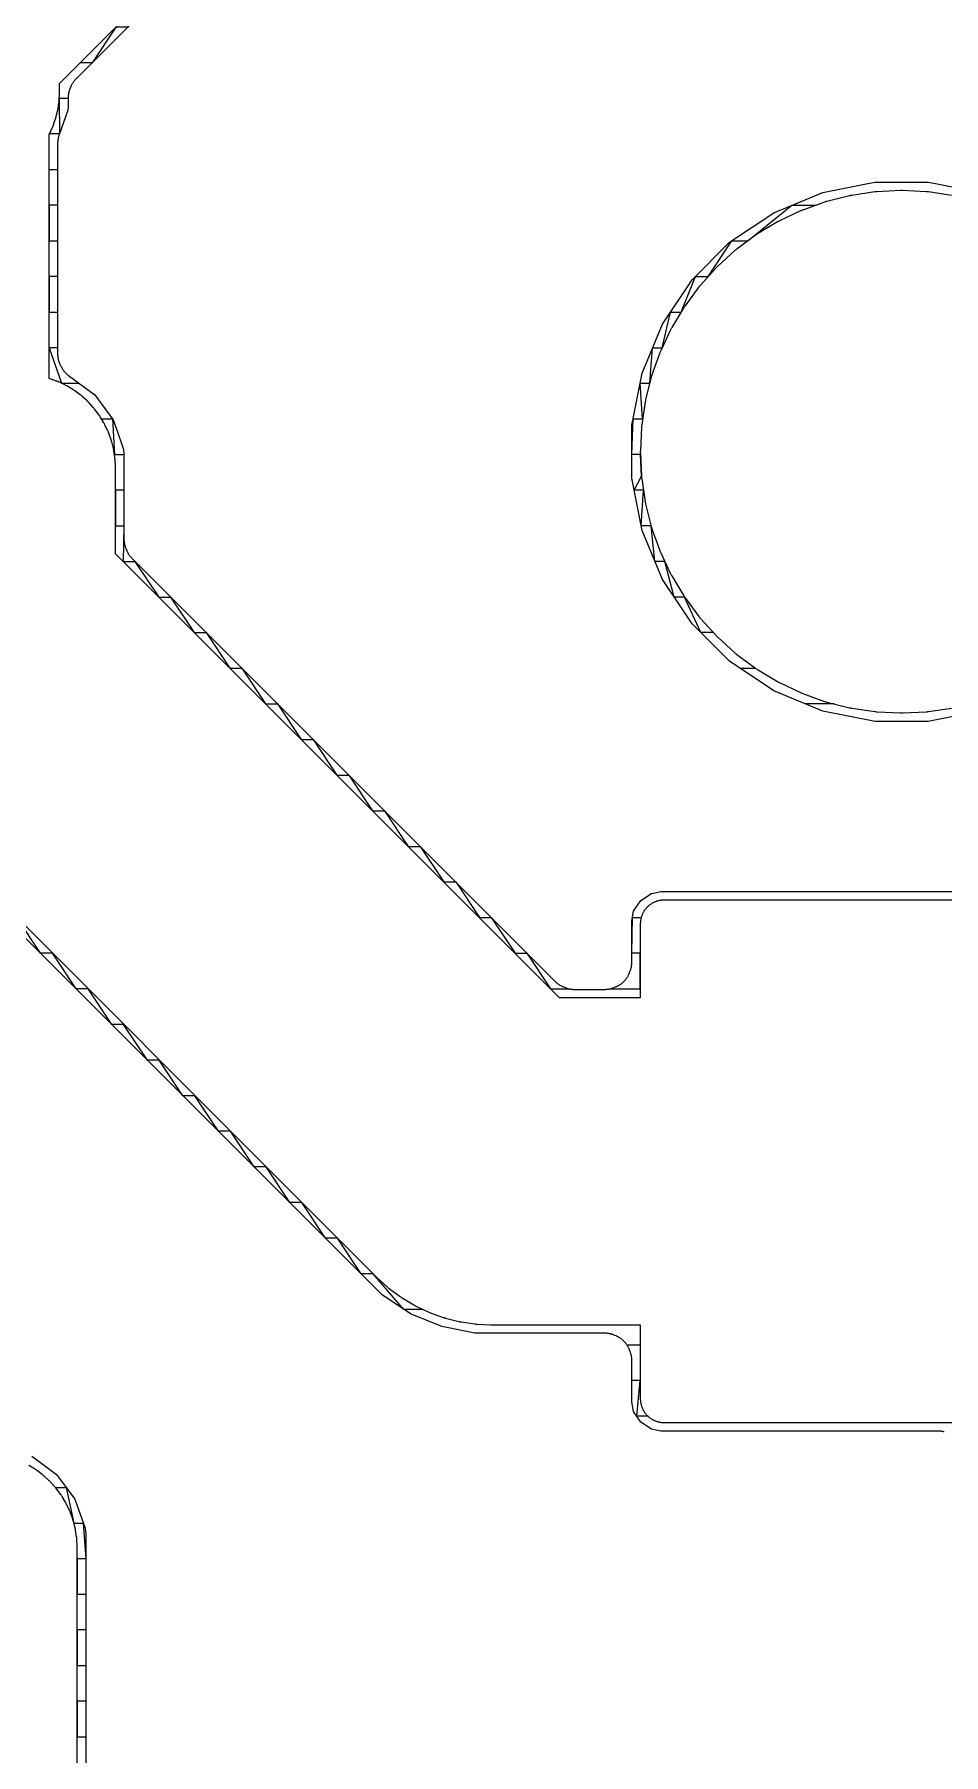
# Model space of a CAD drawing. Header units: metres. Extents: x 141.3 to 191.2, y -114.6 to -61.8.
# Drawn here: x 156.84 to 160.1, y -76.8 to -70.64 of the extents above; entities that cross this region are included whole.
import ezdxf

# ---------------------------------------------------------------- set-up
doc = ezdxf.new("R2010")
doc.units = ezdxf.units.M

msp = doc.modelspace()

# ---------------------------------------------------------------- linework, layer by layer
for points in [[(157.5917, -69.9785), (157.6248, -69.9785), (157.5964, -70.106), (157.562, -70.106), (157.5359, -70.2335), (157.4994, -70.2335), (157.4319, -70.361), (157.3892, -70.361), (157.3044, -70.4885), (157.2617, -70.4885), (157.1769, -70.616), (157.1342, -70.616), (157.0494, -70.7435), (157.0067, -70.7435)], [(157.4886, -70.3044), (156.9918, -70.8012), (156.9903, -70.8027), (156.9889, -70.8042), (156.9875, -70.8058), (156.9862, -70.8074), (156.9849, -70.809), (156.9836, -70.8107), (156.9824, -70.8123), (156.9812, -70.8141), (156.9801, -70.8158), (156.979, -70.8176), (156.9779, -70.8194), (156.9769, -70.8212), (156.9759, -70.8231), (156.975, -70.825), (156.9742, -70.8268), (156.9733, -70.8288), (156.97, -70.8369), (156.9692, -70.8388), (156.9685, -70.8408), (156.9678, -70.8428), (156.9672, -70.8448), (156.9666, -70.8468), (156.966, -70.8488), (156.9656, -70.8508), (156.9651, -70.8528), (156.9648, -70.8549), (156.9644, -70.857), (156.9641, -70.859), (156.9639, -70.8611), (156.9637, -70.8632), (156.9636, -70.8652), (156.9635, -70.8673), (156.9635, -70.8694), (156.9635, -70.8983), (156.9621, -70.9136), (156.9314, -71.0012), (156.9308, -71.0031), (156.9302, -71.0051), (156.9296, -71.007), (156.9291, -71.009), (156.9286, -71.011), (156.9282, -71.013), (156.9278, -71.015), (156.9272, -71.0188), (156.9269, -71.0208), (156.9266, -71.0229), (156.9264, -71.0249), (156.9262, -71.0269), (156.9261, -71.029), (156.926, -71.031), (156.926, -71.033), (156.926, -71.7855), (156.926, -71.7876), (156.9261, -71.7897), (156.9262, -71.7918), (156.9264, -71.7935), (156.9265, -71.7956), (156.9268, -71.7977), (156.9271, -71.7998), (156.9274, -71.8018), (156.9278, -71.8039), (156.9282, -71.8059), (156.9287, -71.808), (156.9292, -71.81), (156.9298, -71.812), (156.9305, -71.814), (156.9311, -71.816), (156.9319, -71.8179), (156.9327, -71.8199), (156.9335, -71.8218), (156.9344, -71.8237), (156.9353, -71.8256), (156.9363, -71.8274), (156.9373, -71.8293), (156.9383, -71.8311), (156.9429, -71.8386), (156.944, -71.8404), (156.9451, -71.8421), (156.9463, -71.8438), (156.9475, -71.8455), (156.9488, -71.8472), (156.9501, -71.8488), (156.9514, -71.8504), (156.9528, -71.852), (156.9542, -71.8535), (156.9557, -71.855), (156.9572, -71.8564), (156.9587, -71.8579), (156.9603, -71.8592), (156.9619, -71.8606), (156.9635, -71.8619), (156.9652, -71.8631), (157.0594, -71.9326), (157.1248, -72.0213), (157.1398, -72.0642), (157.1583, -72.1169), (157.162, -72.1276), (157.1635, -72.1437), (157.1635, -72.4491), (157.1635, -72.4512), (157.1636, -72.4532), (157.1637, -72.4553), (157.1639, -72.4574), (157.1641, -72.4595), (157.1644, -72.4615), (157.1648, -72.4636), (157.1651, -72.4657), (157.1656, -72.4677), (157.166, -72.4697), (157.1666, -72.4717), (157.1672, -72.4738), (157.1678, -72.4757), (157.1685, -72.4777), (157.1692, -72.4797), (157.17, -72.4816), (157.1733, -72.4897), (157.1742, -72.4917), (157.175, -72.4936), (157.1759, -72.4954), (157.1769, -72.4973), (157.1779, -72.4991), (157.179, -72.5009), (157.1801, -72.5027), (157.1812, -72.5044), (157.1824, -72.5062), (157.1836, -72.5078), (157.1849, -72.5095), (157.1862, -72.5111), (157.1875, -72.5127), (157.1889, -72.5143), (157.1903, -72.5158), (157.1918, -72.5173), (158.7067, -74.0322), (158.7082, -74.0337), (158.7097, -74.0351), (158.7113, -74.0365), (158.7129, -74.0378), (158.7145, -74.0391), (158.7162, -74.0404), (158.7178, -74.0416), (158.7196, -74.0428), (158.7213, -74.0439), (158.7231, -74.045), (158.7249, -74.0461), (158.7267, -74.0471), (158.7286, -74.0481), (158.7304, -74.049), (158.7323, -74.0498), (158.7343, -74.0507), (158.7424, -74.054), (158.7443, -74.0548), (158.7463, -74.0555), (158.7483, -74.0562), (158.7502, -74.0568), (158.7523, -74.0574), (158.7543, -74.058), (158.7563, -74.0584), (158.7583, -74.0589), (158.7604, -74.0592), (158.7625, -74.0596), (158.7645, -74.0599), (158.7666, -74.0601), (158.7687, -74.0603), (158.7708, -74.0604), (158.7728, -74.0605), (158.7749, -74.0605), (158.884, -74.0605), (158.8861, -74.0605), (158.8882, -74.0604), (158.8903, -74.0603), (158.8923, -74.0601), (158.8944, -74.0599), (158.8965, -74.0596), (158.8985, -74.0592), (158.9006, -74.0589), (158.9026, -74.0584), (158.9047, -74.058), (158.9067, -74.0574), (158.9087, -74.0568), (158.9107, -74.0562), (158.9126, -74.0555), (158.9146, -74.0548), (158.9165, -74.054), (158.9247, -74.0507), (158.9266, -74.0498), (158.9285, -74.049), (158.9303, -74.0481), (158.9322, -74.0471), (158.934, -74.0461), (158.9358, -74.045), (158.9376, -74.0439), (158.9394, -74.0428), (158.9411, -74.0416), (158.9428, -74.0404), (158.9444, -74.0391), (158.9461, -74.0378), (158.9477, -74.0365), (158.9492, -74.0351), (158.9507, -74.0337), (158.9522, -74.0322), (158.9537, -74.0307), (158.9551, -74.0292), (158.9565, -74.0277), (158.9578, -74.0261), (158.9591, -74.0244), (158.9604, -74.0228), (158.9616, -74.0211), (158.9628, -74.0194), (158.9639, -74.0176), (158.965, -74.0158), (158.9661, -74.014), (158.9671, -74.0122), (158.9681, -74.0103), (158.969, -74.0085), (158.9698, -74.0066), (158.9707, -74.0047), (158.974, -73.9965), (158.9748, -73.9946), (158.9755, -73.9926), (158.9762, -73.9907), (158.9768, -73.9887), (158.9774, -73.9867), (158.978, -73.9847), (158.9784, -73.9826), (158.9789, -73.9806), (158.9792, -73.9785), (158.9796, -73.9765), (158.9799, -73.9744), (158.9801, -73.9723), (158.9803, -73.9703), (158.9804, -73.9682), (158.9805, -73.9661), (158.9805, -73.964), (158.9805, -73.8146), (158.9872, -73.7809), (159.0127, -73.7427), (159.0509, -73.7172), (159.0696, -73.7135), (159.0846, -73.7105), (160.8074, -73.7105)], [(160.796, -73.741), (159.096, -73.741), (159.0939, -73.741), (159.0918, -73.7411), (159.0897, -73.7412), (159.0877, -73.7414), (159.0856, -73.7416), (159.0835, -73.7419), (159.0815, -73.7423), (159.0794, -73.7426), (159.0774, -73.7431), (159.0753, -73.7435), (159.0733, -73.7441), (159.0713, -73.7447), (159.0693, -73.7453), (159.0674, -73.746), (159.0654, -73.7467), (159.0635, -73.7475), (159.0616, -73.7483), (159.0597, -73.7492), (159.0578, -73.7501), (159.0559, -73.751), (159.0541, -73.752), (159.0523, -73.7531), (159.0505, -73.7542), (159.0488, -73.7553), (159.0471, -73.7565), (159.0454, -73.7577), (159.0437, -73.759), (159.0421, -73.7603), (159.0405, -73.7616), (159.0389, -73.763), (159.0374, -73.7644), (159.0359, -73.7659), (159.0344, -73.7674), (159.033, -73.7689), (159.0316, -73.7705), (159.0303, -73.7721), (159.029, -73.7737), (159.0277, -73.7754), (159.0265, -73.7771), (159.0253, -73.7788), (159.0242, -73.7805), (159.0231, -73.7823), (159.022, -73.7841), (159.021, -73.7859), (159.0201, -73.7878), (159.0192, -73.7897), (159.0183, -73.7916), (159.0175, -73.7935), (159.0167, -73.7954), (159.016, -73.7974), (159.0153, -73.7993), (159.0147, -73.8013), (159.0141, -73.8033), (159.0135, -73.8053), (159.0131, -73.8074), (159.0126, -73.8094), (159.0123, -73.8115), (159.0119, -73.8135), (159.0116, -73.8156), (159.0114, -73.8177), (159.0112, -73.8197), (159.0111, -73.8218), (159.011, -73.8239), (159.011, -73.826), (159.011, -74.0907), (158.7224, -74.0907), (157.133, -72.5013), (157.133, -72.194), (157.133, -72.1919), (157.1329, -72.1898), (157.1317, -72.1653), (157.1316, -72.1632), (157.1314, -72.1612), (157.1312, -72.1591), (157.1309, -72.157), (157.1273, -72.1328), (157.1269, -72.1307), (157.1266, -72.1286), (157.1261, -72.1266), (157.1256, -72.1246), (157.1197, -72.1008), (157.1192, -72.0988), (157.1186, -72.0968), (157.1179, -72.0948), (157.1173, -72.0928), (157.109, -72.0697), (157.1083, -72.0677), (157.1075, -72.0658), (157.1067, -72.0639), (157.1058, -72.062), (157.0953, -72.0398), (157.0944, -72.0379), (157.0934, -72.0361), (157.0924, -72.0343), (157.0914, -72.0325), (157.0788, -72.0114), (157.0777, -72.0096), (157.0765, -72.0079), (157.0754, -72.0062), (157.0741, -72.0045), (157.0595, -71.9848), (157.0583, -71.9831), (157.057, -71.9815), (157.0556, -71.9799), (157.0542, -71.9783), (157.0378, -71.9601), (157.0363, -71.9586), (157.0349, -71.9571), (157.0334, -71.9557), (157.0319, -71.9542), (157.0137, -71.9378), (157.0121, -71.9364), (157.0105, -71.935), (157.0089, -71.9337), (157.0072, -71.9325), (156.9875, -71.9179), (156.9858, -71.9166), (156.9841, -71.9155), (156.9824, -71.9143), (156.9806, -71.9132), (156.9595, -71.9006), (156.9577, -71.8996), (156.9559, -71.8986), (156.9541, -71.8976), (156.9522, -71.8967), (156.93, -71.8862), (156.9281, -71.8853), (156.9262, -71.8845), (156.9243, -71.8837), (156.9223, -71.883), (156.8992, -71.8747), (156.8992, -71.8747), (156.8974, -71.8741), (156.8958, -71.8736), (156.8958, -70.9999), (156.8959, -70.9997), (156.8968, -70.9978), (156.9068, -70.9767), (156.9076, -70.9748), (156.9085, -70.9729), (156.9092, -70.971), (156.91, -70.969), (156.9178, -70.9471), (156.9178, -70.9471), (156.9179, -70.9469), (156.9185, -70.945), (156.9191, -70.943), (156.9197, -70.9411), (156.9202, -70.9391), (156.9259, -70.9165), (156.9264, -70.9145), (156.9268, -70.9124), (156.9272, -70.9104), (156.9275, -70.9083), (156.9309, -70.8853), (156.9312, -70.8832), (156.9314, -70.8811), (156.9316, -70.879), (156.9318, -70.8769), (156.9329, -70.8537), (156.933, -70.8516), (156.933, -70.8495), (156.933, -70.8172), (157.4243, -70.3258)], [(156.9635, -70.871), (156.932, -70.871), (156.9323, -70.9985), (156.8965, -70.9985)], [(156.8958, -71.126), (156.926, -71.126), (156.926, -71.2535), (156.8958, -71.2535), (156.8958, -71.381), (156.926, -71.381), (156.926, -71.5085), (156.8958, -71.5085), (156.8958, -71.636), (156.926, -71.636), (156.926, -71.7635), (156.8958, -71.7635), (156.9402, -71.891), (157.003, -71.891)], [(160.2276, -73.0644), (160.0411, -73.1015), (159.8509, -73.1015), (159.6644, -73.0644), (159.4887, -72.9916), (159.3305, -72.886), (159.196, -72.7515), (159.1559, -72.6914), (159.0904, -72.5933), (159.0176, -72.4176), (158.9805, -72.2311), (158.9805, -72.0409), (159.0176, -71.8544), (159.0904, -71.6787), (159.196, -71.5205), (159.3305, -71.386), (159.4887, -71.2804), (159.6644, -71.2076), (159.8256, -71.1755), (159.8509, -71.1705), (160.0411, -71.1705), (160.073, -71.1769), (160.2276, -71.2076)], [(160.1243, -71.2183), (160.0418, -71.206), (160.0397, -71.2057), (160.0376, -71.2055), (160.0356, -71.2053), (160.0335, -71.2052), (159.9502, -71.2011), (159.9481, -71.201), (159.946, -71.201), (159.9439, -71.201), (159.9418, -71.2011), (159.8585, -71.2052), (159.8564, -71.2053), (159.8544, -71.2055), (159.8523, -71.2057), (159.8502, -71.206), (159.7677, -71.2183), (159.7656, -71.2186), (159.7636, -71.219), (159.7615, -71.2194), (159.7595, -71.2199), (159.6786, -71.2401), (159.6766, -71.2407), (159.6746, -71.2413), (159.6726, -71.2419), (159.6706, -71.2426), (159.5921, -71.2707), (159.5901, -71.2714), (159.5882, -71.2722), (159.5863, -71.273), (159.5844, -71.2739), (159.509, -71.3095), (159.5071, -71.3104), (159.5052, -71.3114), (159.5034, -71.3124), (159.5016, -71.3135), (159.4301, -71.3563), (159.4283, -71.3574), (159.4265, -71.3586), (159.4248, -71.3598), (159.4231, -71.361), (159.3561, -71.4107), (159.3545, -71.4119), (159.3528, -71.4132), (159.3512, -71.4146), (159.3497, -71.416), (159.2879, -71.472), (159.2863, -71.4734), (159.2849, -71.4749), (159.2834, -71.4763), (159.282, -71.4779), (159.226, -71.5397), (159.2246, -71.5412), (159.2232, -71.5428), (159.2219, -71.5445), (159.2207, -71.5461), (159.171, -71.6131), (159.1698, -71.6148), (159.1686, -71.6165), (159.1674, -71.6183), (159.1663, -71.6201), (159.1235, -71.6916), (159.1224, -71.6934), (159.1214, -71.6952), (159.1204, -71.6971), (159.1195, -71.699), (159.0839, -71.7744), (159.083, -71.7763), (159.0822, -71.7782), (159.0814, -71.7801), (159.0807, -71.7821), (159.0526, -71.8606), (159.0526, -71.8606), (159.0525, -71.8608), (159.0519, -71.8627), (159.0512, -71.8647), (159.0507, -71.8666), (159.0501, -71.8686), (159.0299, -71.9495), (159.0294, -71.9515), (159.029, -71.9536), (159.0286, -71.9556), (159.0283, -71.9577), (159.016, -72.0402), (159.0157, -72.0423), (159.0155, -72.0444), (159.0153, -72.0464), (159.0152, -72.0485), (159.0111, -72.1318), (159.011, -72.1339), (159.011, -72.136), (159.011, -72.1381), (159.0111, -72.1402), (159.0152, -72.2235), (159.0114, -72.146), (158.9805, -72.146), (158.985, -72.0185), (159.0192, -72.0185), (159.0103, -71.891), (159.0445, -71.891), (159.0552, -71.7635), (159.089, -71.7635), (159.1189, -71.636), (159.1568, -71.636), (159.2081, -71.5085), (159.2542, -71.5085), (159.3381, -71.381), (159.3961, -71.381), (159.5536, -71.2535), (159.6401, -71.2535)], [(157.083, -72.0185), (157.1227, -72.0185), (157.1292, -72.146), (157.1635, -72.146), (157.1635, -72.2735), (157.133, -72.2735), (157.133, -72.401), (157.1635, -72.401), (157.1602, -72.5285), (157.2029, -72.5285), (157.2877, -72.656), (157.3304, -72.656), (157.4152, -72.7835), (157.4579, -72.7835), (157.5427, -72.911), (157.5854, -72.911), (157.6702, -73.0385), (157.7129, -73.0385), (157.7977, -73.166), (157.8404, -73.166), (157.9252, -73.2935), (157.9679, -73.2935), (158.0527, -73.421), (158.0954, -73.421), (158.1802, -73.5485), (158.2229, -73.5485), (158.3077, -73.676), (158.3504, -73.676), (158.4352, -73.8035), (158.4779, -73.8035), (158.5627, -73.931), (158.6054, -73.931), (158.6902, -74.0585), (158.7566, -74.0585)], [(159.2724, -72.7835), (159.2281, -72.7835), (159.1689, -72.656), (159.1323, -72.656), (159.0985, -72.5285), (159.0635, -72.5285), (159.0495, -72.401), (159.0143, -72.401), (159.0222, -72.2735), (158.9889, -72.2735), (159.0152, -72.2235), (159.0153, -72.2256), (159.0155, -72.2276), (159.0157, -72.2297), (159.016, -72.2318), (159.0283, -72.3143), (159.0286, -72.3164), (159.029, -72.3184), (159.0294, -72.3205), (159.0299, -72.3225), (159.0501, -72.4034), (159.0507, -72.4054), (159.0513, -72.4074), (159.0519, -72.4094), (159.0526, -72.4114), (159.0807, -72.4899), (159.0814, -72.4919), (159.0822, -72.4938), (159.083, -72.4957), (159.0839, -72.4976), (159.1195, -72.573), (159.1204, -72.5749), (159.1214, -72.5768), (159.1224, -72.5786), (159.1235, -72.5804), (159.1663, -72.6519), (159.1674, -72.6537), (159.1686, -72.6555), (159.1698, -72.6572), (159.171, -72.6589), (159.2207, -72.7259), (159.2219, -72.7275), (159.2232, -72.7292), (159.2246, -72.7308), (159.226, -72.7323), (159.282, -72.7941), (159.2834, -72.7957), (159.2849, -72.7971), (159.2863, -72.7986), (159.2879, -72.8), (159.3497, -72.856), (159.3512, -72.8574), (159.3528, -72.8588), (159.3545, -72.8601), (159.3561, -72.8613), (159.4231, -72.911), (159.4248, -72.9122), (159.4265, -72.9134), (159.4283, -72.9146), (159.4301, -72.9157), (159.5016, -72.9585), (159.5034, -72.9596), (159.5052, -72.9606), (159.5071, -72.9616), (159.509, -72.9625), (159.5844, -72.9981), (159.5863, -72.999), (159.5882, -72.9998), (159.5901, -73.0006), (159.5921, -73.0013), (159.6706, -73.0294), (159.6706, -73.0294), (159.6724, -73.0301), (159.6745, -73.0307), (159.6765, -73.0313), (159.6786, -73.0319), (159.7595, -73.0521), (159.7615, -73.0526), (159.7636, -73.053), (159.7656, -73.0534), (159.7677, -73.0537), (159.8502, -73.066), (159.8523, -73.0663), (159.8544, -73.0665), (159.8564, -73.0667), (159.8585, -73.0668), (159.9418, -73.0709), (159.9439, -73.071), (159.946, -73.071), (159.9481, -73.071), (159.9502, -73.0709), (160.0335, -73.0668), (160.0356, -73.0667), (160.0376, -73.0665), (160.0397, -73.0663), (160.0418, -73.066), (160.1243, -73.0537)], [(159.368, -72.911), (159.4231, -72.911)], [(159.7051, -73.0385), (159.6019, -73.0385)], [(156.4053, -73.429), (158.0662, -75.0898), (158.0677, -75.0913), (158.0692, -75.0927), (158.1056, -75.1257), (158.1071, -75.1271), (158.1087, -75.1284), (158.1104, -75.1297), (158.112, -75.131), (158.1514, -75.1602), (158.1531, -75.1614), (158.1549, -75.1626), (158.1566, -75.1638), (158.1584, -75.1648), (158.2005, -75.1901), (158.2023, -75.1911), (158.2041, -75.1921), (158.206, -75.1931), (158.2078, -75.194), (158.2522, -75.215), (158.2541, -75.2159), (158.256, -75.2167), (158.258, -75.2175), (158.2599, -75.2182), (158.3061, -75.2347), (158.3061, -75.2347), (158.3063, -75.2348), (158.3082, -75.2355), (158.3102, -75.2361), (158.3122, -75.2366), (158.3141, -75.2372), (158.3618, -75.2491), (158.3638, -75.2496), (158.3658, -75.25), (158.3679, -75.2504), (158.3699, -75.2507), (158.4185, -75.2579), (158.4206, -75.2582), (158.4226, -75.2584), (158.4247, -75.2586), (158.4268, -75.2587), (158.4758, -75.2611), (158.4779, -75.2612), (158.48, -75.2613), (159.011, -75.2613), (159.011, -75.526), (159.011, -75.5281), (159.0111, -75.5302), (159.0112, -75.5323), (159.0114, -75.5343), (159.0116, -75.5364), (159.0119, -75.5385), (159.0123, -75.5405), (159.0126, -75.5426), (159.0131, -75.5446), (159.0135, -75.5467), (159.0141, -75.5487), (159.0147, -75.5507), (159.0153, -75.5527), (159.016, -75.5546), (159.0167, -75.5566), (159.0175, -75.5585), (159.0183, -75.5604), (159.0192, -75.5623), (159.0201, -75.5642), (159.021, -75.5661), (159.022, -75.5679), (159.0231, -75.5697), (159.0242, -75.5715), (159.0253, -75.5732), (159.0265, -75.5749), (159.0277, -75.5766), (159.029, -75.5783), (159.0303, -75.5799), (159.0316, -75.5815), (159.033, -75.5831), (159.0344, -75.5846), (159.0359, -75.5861), (159.0374, -75.5876), (159.0389, -75.589), (159.0405, -75.5904), (159.0421, -75.5917), (159.0437, -75.593), (159.0454, -75.5943), (159.0471, -75.5955), (159.0488, -75.5967), (159.0505, -75.5978), (159.0523, -75.5989), (159.0541, -75.6), (159.0559, -75.601), (159.0578, -75.6019), (159.0597, -75.6028), (159.0616, -75.6037), (159.0635, -75.6045), (159.0654, -75.6053), (159.0674, -75.606), (159.0693, -75.6067), (159.0713, -75.6073), (159.0733, -75.6079), (159.0753, -75.6085), (159.0774, -75.6089), (159.0794, -75.6094), (159.0815, -75.6097), (159.0835, -75.6101), (159.0856, -75.6104), (159.0877, -75.6106), (159.0897, -75.6108), (159.0918, -75.6109), (159.0939, -75.611), (159.096, -75.611), (160.1273, -75.611)], [(160.0977, -75.6446), (160.0957, -75.644), (160.0937, -75.6436), (160.0917, -75.6431), (160.0896, -75.6428), (160.0875, -75.6424), (160.0855, -75.6421), (160.0834, -75.6419), (160.0813, -75.6417), (160.0792, -75.6416), (160.0772, -75.6415), (160.0751, -75.6415), (159.0846, -75.6415), (159.0509, -75.6348), (159.0127, -75.6093), (158.9872, -75.5711), (158.9805, -75.5374), (158.9805, -75.388), (158.9805, -75.3859), (158.9804, -75.3838), (158.9803, -75.3817), (158.9801, -75.3797), (158.9799, -75.3776), (158.9796, -75.3755), (158.9792, -75.3735), (158.9789, -75.3714), (158.9784, -75.3694), (158.978, -75.3673), (158.9774, -75.3653), (158.9768, -75.3633), (158.9762, -75.3613), (158.9755, -75.3594), (158.9748, -75.3574), (158.974, -75.3555), (158.9707, -75.3473), (158.9698, -75.3454), (158.969, -75.3435), (158.9681, -75.3417), (158.9671, -75.3398), (158.9661, -75.338), (158.965, -75.3362), (158.9639, -75.3344), (158.9628, -75.3326), (158.9616, -75.3309), (158.9604, -75.3292), (158.9591, -75.3276), (158.9578, -75.3259), (158.9565, -75.3243), (158.9551, -75.3228), (158.9537, -75.3213), (158.9522, -75.3198), (158.9507, -75.3183), (158.9492, -75.3169), (158.9477, -75.3155), (158.9461, -75.3142), (158.9444, -75.3129), (158.9428, -75.3116), (158.9411, -75.3104), (158.9394, -75.3092), (158.9376, -75.3081), (158.9358, -75.307), (158.934, -75.3059), (158.9322, -75.3049), (158.9303, -75.3039), (158.9285, -75.303), (158.9266, -75.3022), (158.9247, -75.3013), (158.9165, -75.298), (158.9146, -75.2972), (158.9126, -75.2965), (158.9107, -75.2958), (158.9087, -75.2952), (158.9067, -75.2946), (158.9047, -75.294), (158.9026, -75.2936), (158.9006, -75.2931), (158.8985, -75.2928), (158.8965, -75.2924), (158.8944, -75.2921), (158.8923, -75.2919), (158.8903, -75.2917), (158.8882, -75.2916), (158.8861, -75.2915), (158.884, -75.2915), (158.4194, -75.2915), (158.3005, -75.2678), (158.1885, -75.2214), (158.0876, -75.1541), (156.4213, -73.4878)], [(158.2332, -75.206), (158.1653, -75.206), (158.0548, -75.0785), (158.0121, -75.0785), (157.9273, -74.951), (157.8846, -74.951), (157.7998, -74.8235), (157.7571, -74.8235), (157.6723, -74.696), (157.6296, -74.696), (157.5448, -74.5685), (157.5021, -74.5685), (157.4173, -74.441), (157.3746, -74.441), (157.2898, -74.3135), (157.2471, -74.3135), (157.1623, -74.186), (157.1196, -74.186), (157.0348, -74.0585), (156.9921, -74.0585), (156.9073, -73.931), (156.8646, -73.931), (156.7798, -73.8035)], [(158.9023, -74.0585), (159.011, -74.0585), (159.011, -73.931), (158.9805, -73.931), (158.9827, -73.8035), (159.014, -73.8035)], [(158.9634, -75.3335), (159.011, -75.3335)], [(159.0384, -75.5885), (158.9989, -75.5885), (159.011, -75.461), (158.9805, -75.461)], [(156.8337, -75.7312), (156.874, -75.7609), (156.9224, -75.7966), (156.9637, -75.8526), (156.9878, -75.8853), (157.024, -75.9888), (157.025, -75.9916), (157.0265, -76.0077), (157.0265, -77.4083)], [(156.996, -77.358), (156.996, -76.058), (156.996, -76.0559), (156.9959, -76.0538), (156.9947, -76.0293), (156.9946, -76.0272), (156.9944, -76.0252), (156.9942, -76.0231), (156.9939, -76.021), (156.9903, -75.9968), (156.9899, -75.9947), (156.9896, -75.9926), (156.9891, -75.9906), (156.9886, -75.9886), (156.9827, -75.9648), (156.9822, -75.9628), (156.9816, -75.9608), (156.9809, -75.9588), (156.9803, -75.9568), (156.972, -75.9337), (156.9713, -75.9317), (156.9705, -75.9298), (156.9697, -75.9279), (156.9688, -75.926), (156.9583, -75.9038), (156.9574, -75.9019), (156.9564, -75.9001), (156.9554, -75.8983), (156.9544, -75.8965), (156.9418, -75.8754), (156.9407, -75.8736), (156.9395, -75.8719), (156.9384, -75.8702), (156.9371, -75.8685), (156.9225, -75.8488), (156.9213, -75.8471), (156.92, -75.8455), (156.9186, -75.8439), (156.9172, -75.8423), (156.9008, -75.8241), (156.8993, -75.8226), (156.8979, -75.8211), (156.8964, -75.8197), (156.8949, -75.8182), (156.8767, -75.8018), (156.8751, -75.8004), (156.8735, -75.799), (156.8719, -75.7977), (156.8702, -75.7965), (156.8505, -75.7819), (156.8488, -75.7806), (156.8471, -75.7795), (156.8454, -75.7783), (156.8436, -75.7772), (156.8225, -75.7646)], [(156.9183, -75.8435), (156.957, -75.8435), (156.9842, -75.971), (157.0178, -75.971), (157.0265, -76.0985), (156.996, -76.0985), (156.996, -76.226), (157.0265, -76.226), (157.0265, -76.3535), (156.996, -76.3535), (156.996, -76.481), (157.0265, -76.481), (157.0265, -76.6085), (156.996, -76.6085), (156.996, -76.736), (157.0265, -76.736), (157.0265, -76.8635)]]:
    msp.add_lwpolyline(points)

doc.saveas('drawing.dxf')
